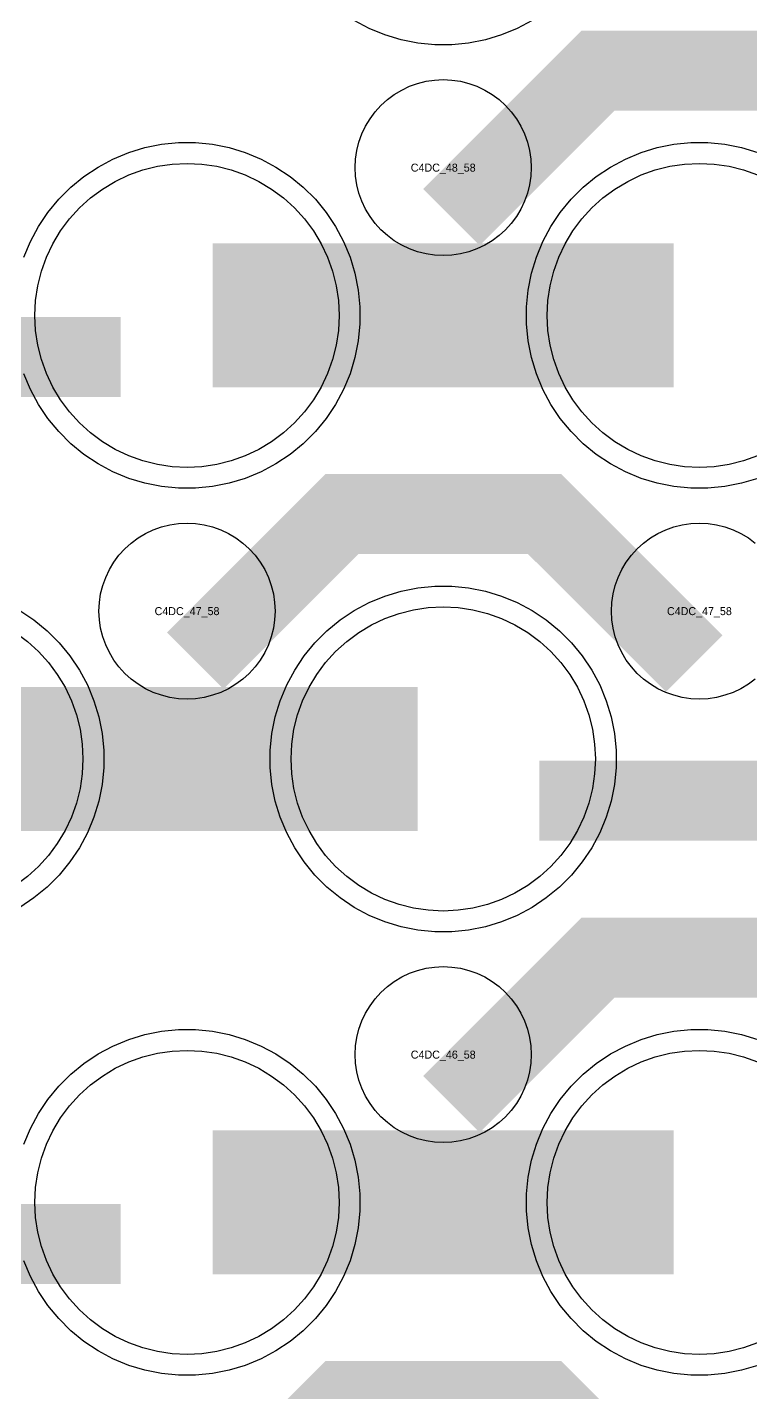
# Model space of a CAD drawing. Extents: x -11880 to 11880, y -14992 to 14992.
# Drawn here: x 6510.1 to 6736, y -8525.1 to -8098.5 of the extents above; entities that cross this region are included whole.
import ezdxf
from ezdxf.enums import TextEntityAlignment as Align

# ---------------------------------------------------------------- set-up
doc = ezdxf.new("R2010")
doc.units = 0
doc.header["$MEASUREMENT"] = 0
for name, color, linetype in [('GDS_775_DT_237', 138, 'CONTINUOUS'), ('RDL1_FS', 34, 'CONTINUOUS'), ('RDL_BS', 160, 'CONTINUOUS')]:
    doc.layers.add(name, color=color, linetype=linetype)

msp = doc.modelspace()

# ---------------------------------------------------------------- linework, layer by layer
at = {"layer": 'RDL1_FS'}
for points in [[(6560, -8235.999), (6555.343, -8235.77), (6550.732, -8235.086), (6546.209, -8233.954), (6541.819, -8232.382), (6537.605, -8230.39), (6533.605, -8227.992), (6529.86, -8225.214), (6526.406, -8222.084), (6523.276, -8218.63), (6520.498, -8214.885), (6518.1, -8210.885), (6516.108, -8206.671), (6514.536, -8202.281), (6513.404, -8197.758), (6512.72, -8193.147), (6512.491, -8188.49), (6512.72, -8183.833), (6513.404, -8179.222), (6514.536, -8174.699), (6516.108, -8170.309), (6518.1, -8166.095), (6520.498, -8162.095), (6523.276, -8158.35), (6526.406, -8154.896), (6529.86, -8151.766), (6533.605, -8148.988), (6537.605, -8146.59), (6541.819, -8144.598), (6546.209, -8143.026), (6550.732, -8141.894), (6555.343, -8141.21), (6560, -8140.981), (6564.657, -8141.21), (6569.268, -8141.894), (6573.791, -8143.026), (6578.181, -8144.598), (6582.395, -8146.59), (6586.395, -8148.988), (6590.14, -8151.766), (6593.594, -8154.896), (6596.724, -8158.35), (6599.502, -8162.095), (6601.9, -8166.095), (6603.892, -8170.309), (6605.464, -8174.699), (6606.596, -8179.222), (6607.28, -8183.833), (6607.509, -8188.49), (6607.28, -8193.147), (6606.596, -8197.758), (6605.464, -8202.281), (6603.892, -8206.671), (6601.9, -8210.885), (6599.502, -8214.885), (6596.724, -8218.63), (6593.594, -8222.084), (6590.14, -8225.214), (6586.395, -8227.992), (6582.395, -8230.39), (6578.181, -8232.382), (6573.791, -8233.954), (6569.268, -8235.086), (6564.657, -8235.77)], [(6640, -8374.564), (6635.343, -8374.335), (6630.732, -8373.651), (6626.209, -8372.519), (6621.819, -8370.947), (6617.605, -8368.955), (6613.605, -8366.557), (6609.86, -8363.779), (6606.406, -8360.649), (6603.276, -8357.195), (6600.498, -8353.45), (6598.1, -8349.45), (6596.108, -8345.236), (6594.536, -8340.846), (6593.404, -8336.323), (6592.72, -8331.712), (6592.491, -8327.055), (6592.72, -8322.398), (6593.404, -8317.787), (6594.536, -8313.264), (6596.108, -8308.874), (6598.1, -8304.66), (6600.498, -8300.66), (6603.276, -8296.915), (6606.406, -8293.461), (6609.86, -8290.331), (6613.605, -8287.553), (6617.605, -8285.155), (6621.819, -8283.163), (6626.209, -8281.591), (6630.732, -8280.459), (6635.343, -8279.775), (6640, -8279.546), (6644.657, -8279.775), (6649.268, -8280.459), (6653.791, -8281.591), (6658.181, -8283.163), (6662.395, -8285.155), (6666.395, -8287.553), (6670.14, -8290.331), (6673.594, -8293.461), (6676.724, -8296.915), (6679.502, -8300.66), (6681.9, -8304.66), (6683.892, -8308.874), (6685.464, -8313.264), (6686.596, -8317.787), (6687.28, -8322.398), (6687.509, -8327.055), (6687.28, -8331.712), (6686.596, -8336.323), (6685.464, -8340.846), (6683.892, -8345.236), (6681.9, -8349.45), (6679.502, -8353.45), (6676.724, -8357.195), (6673.594, -8360.649), (6670.14, -8363.779), (6666.395, -8366.557), (6662.395, -8368.955), (6658.181, -8370.947), (6653.791, -8372.519), (6649.268, -8373.651), (6644.657, -8374.335)]]:
    msp.add_lwpolyline(points, close=True, dxfattribs=at)
for points in [[(6738.181, -8232.382), (6733.791, -8233.954), (6729.268, -8235.086), (6724.657, -8235.77), (6720, -8235.999), (6715.343, -8235.77), (6710.732, -8235.086), (6706.209, -8233.954), (6701.819, -8232.382), (6697.605, -8230.39), (6693.605, -8227.992), (6689.86, -8225.214), (6686.406, -8222.084), (6683.276, -8218.63), (6680.498, -8214.885), (6678.1, -8210.885), (6676.108, -8206.671), (6674.536, -8202.281), (6673.404, -8197.758), (6672.72, -8193.147), (6672.491, -8188.49), (6672.72, -8183.833), (6673.404, -8179.222), (6674.536, -8174.699), (6676.108, -8170.309), (6678.1, -8166.095), (6680.498, -8162.095), (6683.276, -8158.35), (6686.406, -8154.896), (6689.86, -8151.766), (6693.605, -8148.988), (6697.605, -8146.59), (6701.819, -8144.598), (6706.209, -8143.026), (6710.732, -8141.894), (6715.343, -8141.21), (6720, -8140.981), (6724.657, -8141.21), (6729.268, -8141.894), (6733.791, -8143.026), (6738.181, -8144.598)], [(6506.395, -8287.553), (6510.14, -8290.331), (6513.594, -8293.461), (6516.724, -8296.915), (6519.502, -8300.66), (6521.9, -8304.66), (6523.892, -8308.874), (6525.464, -8313.264), (6526.596, -8317.787), (6527.28, -8322.398), (6527.509, -8327.055), (6527.28, -8331.712), (6526.596, -8336.323), (6525.464, -8340.846), (6523.892, -8345.236), (6521.9, -8349.45), (6519.502, -8353.45), (6516.724, -8357.195), (6513.594, -8360.649), (6510.14, -8363.779), (6506.395, -8366.557)]]:
    msp.add_lwpolyline(points, dxfattribs=at)
for points in [[(6568.002, -8188.49, 45, 45, 0), (6640.002, -8188.49, 45, 45, 0)], [(6640.002, -8188.49, 45, 45, 0), (6712.002, -8188.49, 45, 45, 0)], [(6488.002, -8327.055, 45, 45, 0), (6560.002, -8327.055, 45, 45, 0)], [(6560.002, -8327.055, 45, 45, 0), (6632.002, -8327.055, 45, 45, 0)]]:
    msp.add_lwpolyline(points, format="xyseb", dxfattribs=at)
at = {"layer": 'RDL1_FS', "color": 241, "true_color": 0xf7abae}
msp.add_lwpolyline([(6560, -8513.124), (6555.343, -8512.895), (6550.732, -8512.211), (6546.209, -8511.079), (6541.819, -8509.507), (6537.605, -8507.515), (6533.605, -8505.117), (6529.86, -8502.339), (6526.406, -8499.209), (6523.276, -8495.755), (6520.498, -8492.01), (6518.1, -8488.01), (6516.108, -8483.796), (6514.536, -8479.406), (6513.404, -8474.883), (6512.72, -8470.272), (6512.491, -8465.615), (6512.72, -8460.958), (6513.404, -8456.347), (6514.536, -8451.824), (6516.108, -8447.434), (6518.1, -8443.22), (6520.498, -8439.22), (6523.276, -8435.475), (6526.406, -8432.021), (6529.86, -8428.891), (6533.605, -8426.113), (6537.605, -8423.715), (6541.819, -8421.723), (6546.209, -8420.151), (6550.732, -8419.019), (6555.343, -8418.335), (6560, -8418.106), (6564.657, -8418.335), (6569.268, -8419.019), (6573.791, -8420.151), (6578.181, -8421.723), (6582.395, -8423.715), (6586.395, -8426.113), (6590.14, -8428.891), (6593.594, -8432.021), (6596.724, -8435.475), (6599.502, -8439.22), (6601.9, -8443.22), (6603.892, -8447.434), (6605.464, -8451.824), (6606.596, -8456.347), (6607.28, -8460.958), (6607.509, -8465.615), (6607.28, -8470.272), (6606.596, -8474.883), (6605.464, -8479.406), (6603.892, -8483.796), (6601.9, -8488.01), (6599.502, -8492.01), (6596.724, -8495.755), (6593.594, -8499.209), (6590.14, -8502.339), (6586.395, -8505.117), (6582.395, -8507.515), (6578.181, -8509.507), (6573.791, -8511.079), (6569.268, -8512.211), (6564.657, -8512.895)], close=True, dxfattribs=at)
msp.add_lwpolyline([(6738.181, -8509.507), (6733.791, -8511.079), (6729.268, -8512.211), (6724.657, -8512.895), (6720, -8513.124), (6715.343, -8512.895), (6710.732, -8512.211), (6706.209, -8511.079), (6701.819, -8509.507), (6697.605, -8507.515), (6693.605, -8505.117), (6689.86, -8502.339), (6686.406, -8499.209), (6683.276, -8495.755), (6680.498, -8492.01), (6678.1, -8488.01), (6676.108, -8483.796), (6674.536, -8479.406), (6673.404, -8474.883), (6672.72, -8470.272), (6672.491, -8465.615), (6672.72, -8460.958), (6673.404, -8456.347), (6674.536, -8451.824), (6676.108, -8447.434), (6678.1, -8443.22), (6680.498, -8439.22), (6683.276, -8435.475), (6686.406, -8432.021), (6689.86, -8428.891), (6693.605, -8426.113), (6697.605, -8423.715), (6701.819, -8421.723), (6706.209, -8420.151), (6710.732, -8419.019), (6715.343, -8418.335), (6720, -8418.106), (6724.657, -8418.335), (6729.268, -8419.019), (6733.791, -8420.151), (6738.181, -8421.723)], dxfattribs=at)
for points in [[(6568.002, -8465.615, 45, 45, 0), (6640.002, -8465.615, 45, 45, 0)], [(6640.002, -8465.615, 45, 45, 0), (6712.002, -8465.615, 45, 45, 0)]]:
    msp.add_lwpolyline(points, format="xyseb", dxfattribs=at)
at = {"layer": 'RDL_BS', "color": 241, "true_color": 0xf7abae}
for points in [[(6667.777, -8096.308), (6663.115, -8098.8), (6658.205, -8100.831), (6653.165, -8102.362), (6647.938, -8103.408), (6642.644, -8103.925), (6637.356, -8103.925), (6632.062, -8103.408), (6626.835, -8102.362), (6621.795, -8100.831), (6616.885, -8098.8), (6612.223, -8096.308)], [(6509.094, -8447.41), (6511.125, -8442.5), (6513.617, -8437.838), (6516.564, -8433.424), (6519.926, -8429.323), (6523.708, -8425.541), (6527.809, -8422.179), (6532.223, -8419.232), (6536.885, -8416.74), (6541.795, -8414.709), (6546.835, -8413.178), (6552.062, -8412.132), (6557.356, -8411.615), (6562.644, -8411.615), (6567.938, -8412.132), (6573.165, -8413.178), (6578.205, -8414.709), (6583.115, -8416.74), (6587.777, -8419.232), (6592.191, -8422.179), (6596.292, -8425.541), (6600.074, -8429.323), (6603.436, -8433.424), (6606.383, -8437.838), (6608.875, -8442.5), (6610.906, -8447.41), (6612.437, -8452.45), (6613.483, -8457.677), (6614, -8462.971), (6614, -8468.259), (6613.483, -8473.553), (6612.437, -8478.78), (6610.906, -8483.82), (6608.875, -8488.73), (6606.383, -8493.392), (6603.436, -8497.806), (6600.074, -8501.907), (6596.292, -8505.689), (6592.191, -8509.051), (6587.777, -8511.998), (6583.115, -8514.49), (6578.205, -8516.521), (6573.165, -8518.052), (6567.938, -8519.098), (6562.644, -8519.615), (6557.356, -8519.615), (6552.062, -8519.098), (6546.835, -8518.052), (6541.795, -8516.521), (6536.885, -8514.49), (6532.223, -8511.998), (6527.809, -8509.051), (6523.708, -8505.689), (6519.926, -8501.907), (6516.564, -8497.806), (6513.617, -8493.392), (6511.125, -8488.73), (6509.094, -8483.82)], [(6738.205, -8516.521), (6733.165, -8518.052), (6727.938, -8519.098), (6722.644, -8519.615), (6717.356, -8519.615), (6712.062, -8519.098), (6706.835, -8518.052), (6701.795, -8516.521), (6696.885, -8514.49), (6692.223, -8511.998), (6687.809, -8509.051), (6683.708, -8505.689), (6679.926, -8501.907), (6676.564, -8497.806), (6673.617, -8493.392), (6671.125, -8488.73), (6669.094, -8483.82), (6667.563, -8478.78), (6666.517, -8473.553), (6666, -8468.259), (6666, -8462.971), (6666.517, -8457.677), (6667.563, -8452.45), (6669.094, -8447.41), (6671.125, -8442.5), (6673.617, -8437.838), (6676.564, -8433.424), (6679.926, -8429.323), (6683.708, -8425.541), (6687.809, -8422.179), (6692.223, -8419.232), (6696.885, -8416.74), (6701.795, -8414.709), (6706.835, -8413.178), (6712.062, -8412.132), (6717.356, -8411.615), (6722.644, -8411.615), (6727.938, -8412.132), (6733.165, -8413.178), (6738.205, -8414.709)]]:
    msp.add_lwpolyline(points, dxfattribs=at)
at = {"layer": 'RDL_BS'}
for points in [[(6642.562, -8157.804, 25, 25, 0), (6688.377, -8111.989, 25, 25, 0), (6721.93, -8111.989, 25, 25, 0)], [(6798.401, -8158.703, 25, 25, 0), (6751.687, -8111.989, 25, 25, 0), (6721.929, -8111.989, 25, 25, 0)], [(6430.016, -8201.503, 25, 25, 0), (6539.281, -8201.503, 25, 25, 0)], [(6562.562, -8296.369, 25, 25, 0), (6608.377, -8250.554, 25, 25, 0), (6641.93, -8250.554, 25, 25, 0)], [(6718.401, -8297.268, 25, 25, 0), (6671.687, -8250.554, 25, 25, 0), (6641.929, -8250.554, 25, 25, 0)], [(6670.016, -8340.068, 25, 25, 0), (6779.281, -8340.068, 25, 25, 0)], [(6642.562, -8434.929, 25, 25, 0), (6688.377, -8389.114, 25, 25, 0), (6721.93, -8389.114, 25, 25, 0)], [(6798.401, -8435.828, 25, 25, 0), (6751.687, -8389.114, 25, 25, 0), (6721.929, -8389.114, 25, 25, 0)], [(6562.562, -8573.494, 25, 25, 0), (6608.377, -8527.679, 25, 25, 0), (6641.93, -8527.679, 25, 25, 0)], [(6718.401, -8574.393, 25, 25, 0), (6671.687, -8527.679, 25, 25, 0), (6641.929, -8527.679, 25, 25, 0)]]:
    msp.add_lwpolyline(points, format="xyseb", dxfattribs=at)
for points in [[(6640, -8169.796), (6637.307, -8169.664), (6634.635, -8169.268), (6632.016, -8168.611), (6629.481, -8167.704), (6627.044, -8166.552), (6624.72, -8165.159), (6622.557, -8163.556), (6620.558, -8161.744), (6618.746, -8159.745), (6617.143, -8157.582), (6615.75, -8155.258), (6614.598, -8152.821), (6613.691, -8150.286), (6613.034, -8147.667), (6612.638, -8144.995), (6612.506, -8142.302), (6612.638, -8139.609), (6613.034, -8136.937), (6613.691, -8134.318), (6614.598, -8131.783), (6615.75, -8129.346), (6617.143, -8127.022), (6618.746, -8124.859), (6620.558, -8122.86), (6622.557, -8121.048), (6624.72, -8119.445), (6627.044, -8118.052), (6629.481, -8116.9), (6632.016, -8115.993), (6634.635, -8115.336), (6637.307, -8114.94), (6640, -8114.808), (6642.693, -8114.94), (6645.365, -8115.336), (6647.984, -8115.993), (6650.519, -8116.9), (6652.956, -8118.052), (6655.28, -8119.445), (6657.443, -8121.048), (6659.442, -8122.86), (6661.254, -8124.859), (6662.857, -8127.022), (6664.25, -8129.346), (6665.402, -8131.783), (6666.309, -8134.318), (6666.966, -8136.937), (6667.362, -8139.609), (6667.494, -8142.302), (6667.362, -8144.995), (6666.966, -8147.667), (6666.309, -8150.286), (6665.402, -8152.821), (6664.25, -8155.258), (6662.857, -8157.582), (6661.254, -8159.745), (6659.442, -8161.744), (6657.443, -8163.556), (6655.28, -8165.159), (6652.956, -8166.552), (6650.519, -8167.704), (6647.984, -8168.611), (6645.365, -8169.268), (6642.693, -8169.664)], [(6560, -8308.361), (6557.307, -8308.229), (6554.635, -8307.833), (6552.016, -8307.176), (6549.481, -8306.269), (6547.044, -8305.117), (6544.72, -8303.724), (6542.557, -8302.121), (6540.558, -8300.309), (6538.746, -8298.31), (6537.143, -8296.147), (6535.75, -8293.823), (6534.598, -8291.386), (6533.691, -8288.851), (6533.034, -8286.232), (6532.638, -8283.56), (6532.506, -8280.867), (6532.638, -8278.174), (6533.034, -8275.502), (6533.691, -8272.883), (6534.598, -8270.348), (6535.75, -8267.911), (6537.143, -8265.587), (6538.746, -8263.424), (6540.558, -8261.425), (6542.557, -8259.613), (6544.72, -8258.01), (6547.044, -8256.617), (6549.481, -8255.465), (6552.016, -8254.558), (6554.635, -8253.901), (6557.307, -8253.505), (6560, -8253.373), (6562.693, -8253.505), (6565.365, -8253.901), (6567.984, -8254.558), (6570.519, -8255.465), (6572.956, -8256.617), (6575.28, -8258.01), (6577.443, -8259.613), (6579.442, -8261.425), (6581.254, -8263.424), (6582.857, -8265.587), (6584.25, -8267.911), (6585.402, -8270.348), (6586.309, -8272.883), (6586.966, -8275.502), (6587.362, -8278.174), (6587.494, -8280.867), (6587.362, -8283.56), (6586.966, -8286.232), (6586.309, -8288.851), (6585.402, -8291.386), (6584.25, -8293.823), (6582.857, -8296.147), (6581.254, -8298.31), (6579.442, -8300.309), (6577.443, -8302.121), (6575.28, -8303.724), (6572.956, -8305.117), (6570.519, -8306.269), (6567.984, -8307.176), (6565.365, -8307.833), (6562.693, -8308.229)], [(6637.356, -8381.055), (6632.062, -8380.538), (6626.835, -8379.492), (6621.795, -8377.961), (6616.885, -8375.93), (6612.223, -8373.438), (6607.809, -8370.491), (6603.708, -8367.129), (6599.926, -8363.347), (6596.564, -8359.246), (6593.617, -8354.832), (6591.125, -8350.17), (6589.094, -8345.26), (6587.563, -8340.22), (6586.517, -8334.993), (6586, -8329.699), (6586, -8324.411), (6586.517, -8319.117), (6587.563, -8313.89), (6589.094, -8308.85), (6591.125, -8303.94), (6593.617, -8299.278), (6596.564, -8294.864), (6599.926, -8290.763), (6603.708, -8286.981), (6607.809, -8283.619), (6612.223, -8280.672), (6616.885, -8278.18), (6621.795, -8276.149), (6626.835, -8274.618), (6632.062, -8273.572), (6637.356, -8273.055), (6642.644, -8273.055), (6647.938, -8273.572), (6653.165, -8274.618), (6658.205, -8276.149), (6663.115, -8278.18), (6667.777, -8280.672), (6672.191, -8283.619), (6676.292, -8286.981), (6680.074, -8290.763), (6683.436, -8294.864), (6686.383, -8299.278), (6688.875, -8303.94), (6690.906, -8308.85), (6692.437, -8313.89), (6693.483, -8319.117), (6694, -8324.411), (6694, -8329.699), (6693.483, -8334.993), (6692.437, -8340.22), (6690.906, -8345.26), (6688.875, -8350.17), (6686.383, -8354.832), (6683.436, -8359.246), (6680.074, -8363.347), (6676.292, -8367.129), (6672.191, -8370.491), (6667.777, -8373.438), (6663.115, -8375.93), (6658.205, -8377.961), (6653.165, -8379.492), (6647.938, -8380.538), (6642.644, -8381.055)], [(6640, -8446.921), (6637.307, -8446.789), (6634.635, -8446.393), (6632.016, -8445.736), (6629.481, -8444.829), (6627.044, -8443.677), (6624.72, -8442.284), (6622.557, -8440.681), (6620.558, -8438.869), (6618.746, -8436.87), (6617.143, -8434.707), (6615.75, -8432.383), (6614.598, -8429.946), (6613.691, -8427.411), (6613.034, -8424.792), (6612.638, -8422.12), (6612.506, -8419.427), (6612.638, -8416.734), (6613.034, -8414.062), (6613.691, -8411.443), (6614.598, -8408.908), (6615.75, -8406.471), (6617.143, -8404.147), (6618.746, -8401.984), (6620.558, -8399.985), (6622.557, -8398.173), (6624.72, -8396.57), (6627.044, -8395.177), (6629.481, -8394.025), (6632.016, -8393.118), (6634.635, -8392.461), (6637.307, -8392.065), (6640, -8391.933), (6642.693, -8392.065), (6645.365, -8392.461), (6647.984, -8393.118), (6650.519, -8394.025), (6652.956, -8395.177), (6655.28, -8396.57), (6657.443, -8398.173), (6659.442, -8399.985), (6661.254, -8401.984), (6662.857, -8404.147), (6664.25, -8406.471), (6665.402, -8408.908), (6666.309, -8411.443), (6666.966, -8414.062), (6667.362, -8416.734), (6667.494, -8419.427), (6667.362, -8422.12), (6666.966, -8424.792), (6666.309, -8427.411), (6665.402, -8429.946), (6664.25, -8432.383), (6662.857, -8434.707), (6661.254, -8436.87), (6659.442, -8438.869), (6657.443, -8440.681), (6655.28, -8442.284), (6652.956, -8443.677), (6650.519, -8444.829), (6647.984, -8445.736), (6645.365, -8446.393), (6642.693, -8446.789)]]:
    msp.add_lwpolyline(points, close=True, dxfattribs=at)
for points in [[(6509.094, -8170.285), (6511.125, -8165.375), (6513.617, -8160.713), (6516.564, -8156.299), (6519.926, -8152.198), (6523.708, -8148.416), (6527.809, -8145.054), (6532.223, -8142.107), (6536.885, -8139.615), (6541.795, -8137.584), (6546.835, -8136.053), (6552.062, -8135.007), (6557.356, -8134.49), (6562.644, -8134.49), (6567.938, -8135.007), (6573.165, -8136.053), (6578.205, -8137.584), (6583.115, -8139.615), (6587.777, -8142.107), (6592.191, -8145.054), (6596.292, -8148.416), (6600.074, -8152.198), (6603.436, -8156.299), (6606.383, -8160.713), (6608.875, -8165.375), (6610.906, -8170.285), (6612.437, -8175.325), (6613.483, -8180.552), (6614, -8185.846), (6614, -8191.134), (6613.483, -8196.428), (6612.437, -8201.655), (6610.906, -8206.695), (6608.875, -8211.605), (6606.383, -8216.267), (6603.436, -8220.681), (6600.074, -8224.782), (6596.292, -8228.564), (6592.191, -8231.926), (6587.777, -8234.873), (6583.115, -8237.365), (6578.205, -8239.396), (6573.165, -8240.927), (6567.938, -8241.973), (6562.644, -8242.49), (6557.356, -8242.49), (6552.062, -8241.973), (6546.835, -8240.927), (6541.795, -8239.396), (6536.885, -8237.365), (6532.223, -8234.873), (6527.809, -8231.926), (6523.708, -8228.564), (6519.926, -8224.782), (6516.564, -8220.681), (6513.617, -8216.267), (6511.125, -8211.605), (6509.094, -8206.695)], [(6738.205, -8239.396), (6733.165, -8240.927), (6727.938, -8241.973), (6722.644, -8242.49), (6717.356, -8242.49), (6712.062, -8241.973), (6706.835, -8240.927), (6701.795, -8239.396), (6696.885, -8237.365), (6692.223, -8234.873), (6687.809, -8231.926), (6683.708, -8228.564), (6679.926, -8224.782), (6676.564, -8220.681), (6673.617, -8216.267), (6671.125, -8211.605), (6669.094, -8206.695), (6667.563, -8201.655), (6666.517, -8196.428), (6666, -8191.134), (6666, -8185.846), (6666.517, -8180.552), (6667.563, -8175.325), (6669.094, -8170.285), (6671.125, -8165.375), (6673.617, -8160.713), (6676.564, -8156.299), (6679.926, -8152.198), (6683.708, -8148.416), (6687.809, -8145.054), (6692.223, -8142.107), (6696.885, -8139.615), (6701.795, -8137.584), (6706.835, -8136.053), (6712.062, -8135.007), (6717.356, -8134.49), (6722.644, -8134.49), (6727.938, -8135.007), (6733.165, -8136.053), (6738.205, -8137.584)], [(6737.443, -8302.121), (6735.28, -8303.724), (6732.956, -8305.117), (6730.519, -8306.269), (6727.984, -8307.176), (6725.365, -8307.833), (6722.693, -8308.229), (6720, -8308.361), (6717.307, -8308.229), (6714.635, -8307.833), (6712.016, -8307.176), (6709.481, -8306.269), (6707.044, -8305.117), (6704.72, -8303.724), (6702.557, -8302.121), (6700.558, -8300.309), (6698.746, -8298.31), (6697.143, -8296.147), (6695.75, -8293.823), (6694.598, -8291.386), (6693.691, -8288.851), (6693.034, -8286.232), (6692.638, -8283.56), (6692.506, -8280.867), (6692.638, -8278.174), (6693.034, -8275.502), (6693.691, -8272.883), (6694.598, -8270.348), (6695.75, -8267.911), (6697.143, -8265.587), (6698.746, -8263.424), (6700.558, -8261.425), (6702.557, -8259.613), (6704.72, -8258.01), (6707.044, -8256.617), (6709.481, -8255.465), (6712.016, -8254.558), (6714.635, -8253.901), (6717.307, -8253.505), (6720, -8253.373), (6722.693, -8253.505), (6725.365, -8253.901), (6727.984, -8254.558), (6730.519, -8255.465), (6732.956, -8256.617), (6735.28, -8258.01), (6737.443, -8259.613)], [(6507.777, -8280.672), (6512.191, -8283.619), (6516.292, -8286.981), (6520.074, -8290.763), (6523.436, -8294.864), (6526.383, -8299.278), (6528.875, -8303.94), (6530.906, -8308.85), (6532.437, -8313.89), (6533.483, -8319.117), (6534, -8324.411), (6534, -8329.699), (6533.483, -8334.993), (6532.437, -8340.22), (6530.906, -8345.26), (6528.875, -8350.17), (6526.383, -8354.832), (6523.436, -8359.246), (6520.074, -8363.347), (6516.292, -8367.129), (6512.191, -8370.491), (6507.777, -8373.438)]]:
    msp.add_lwpolyline(points, dxfattribs=at)
at = {"layer": 'RDL_BS', "color": 241, "true_color": 0xf7abae}
msp.add_lwpolyline([(6430.016, -8478.628, 25, 25, 0), (6539.281, -8478.628, 25, 25, 0)], format="xyseb", dxfattribs=at)

# ---------------------------------------------------------------- texts
at = {"layer": 'GDS_775_DT_237'}
for s, p in [('C4DC_48_58', (6640, -8142.302)), ('C4DC_48_58', (6640, -8142.302)), ('C4DC_47_58', (6560, -8280.867)), ('C4DC_47_58', (6560, -8280.867)), ('C4DC_47_58', (6720, -8280.867)), ('C4DC_47_58', (6720, -8280.867)), ('C4DC_46_58', (6640, -8419.427)), ('C4DC_46_58', (6640, -8419.427))]:
    msp.add_text(s, height=2.5, dxfattribs=at).set_placement(p, align=Align.MIDDLE_CENTER)

doc.saveas('drawing.dxf')
